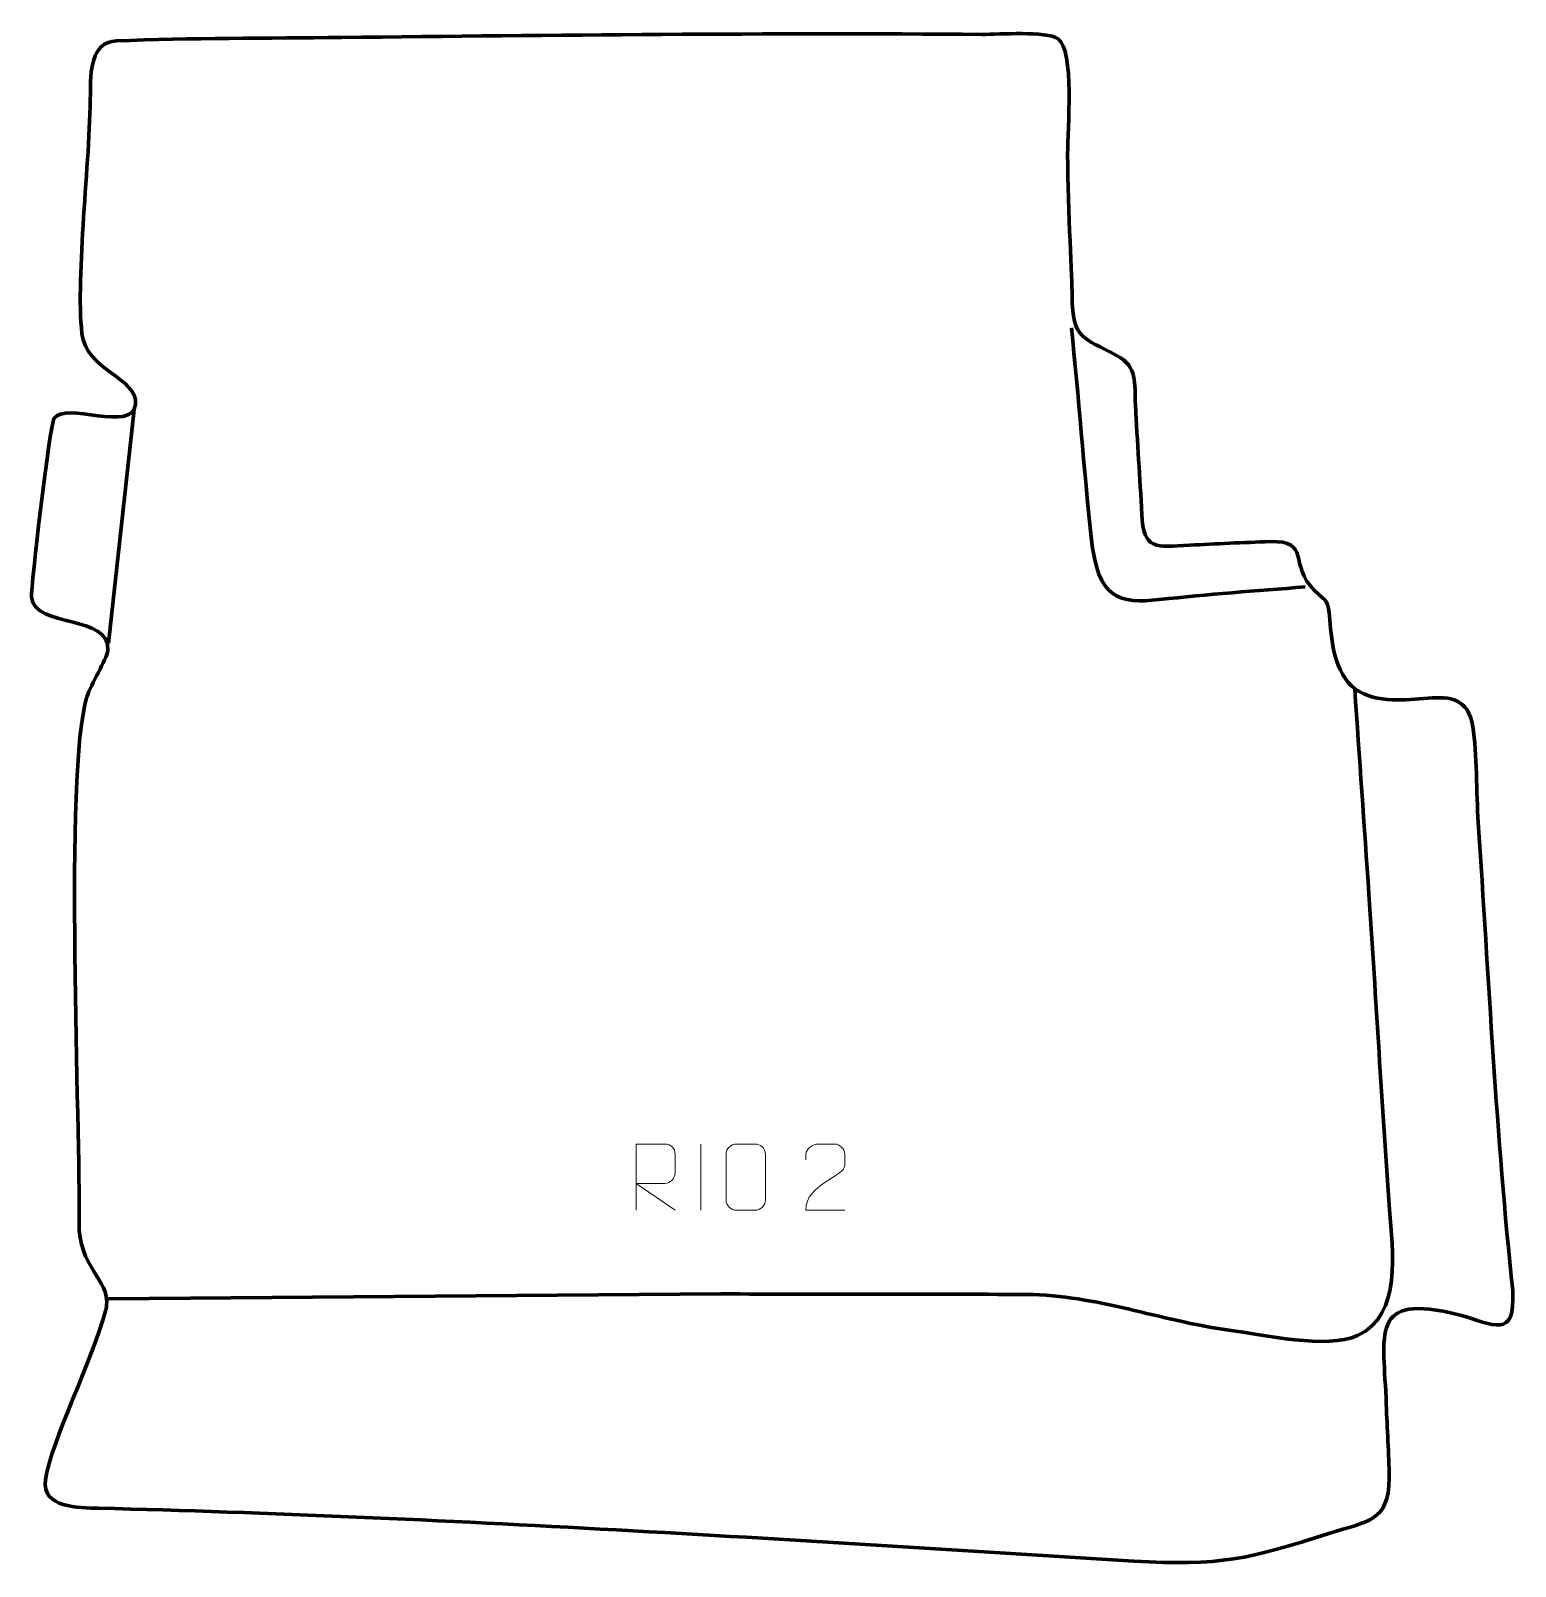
# Model space of a CAD drawing. Header units: millimetres. Extents: x -540 to 20, y -25 to 554.
import ezdxf

# ---------------------------------------------------------------- set-up
doc = ezdxf.new("R2010")
doc.units = ezdxf.units.MM
doc.header["$MEASUREMENT"] = 0
doc.layers.add('layer 2', color=7, linetype='Continuous')
doc.layers.add('layer 3', color=7, linetype='Continuous')

msp = doc.modelspace()

# ---------------------------------------------------------------- linework, layer by layer
at = {"layer": 'layer 2', "color": 142, "lineweight": 158}
for points, knots in [([(-147.4327, 442.1188), (-144.7633, 416.787), (-142.6534, 388.4896), (-139.9881, 363.1906), (-139.9881, 363.1906), (-137.469, 339.2788), (-129.2859, 337.9715), (-114.2931, 339.5609), (-114.2931, 339.5609), (-95.8853, 341.512), (-77.7181, 342.8999), (-59.2602, 344.3222)], [0, 0, 0, 0, 0.25, 0.25, 0.25, 0.25, 0.5, 0.5, 0.5, 0.5, 1, 1, 1, 1]), ([(-510.8636, 75.6407), (-510.8636, 75.6407), (-279.7169, 77.4928), (-279.7169, 77.4928), (-279.7169, 77.4928), (-241.2955, 77.4125), (-202.85, 77.4369), (-164.4348, 77.3201), (-164.4348, 77.3201), (-137.466, 77.0216), (-114.4838, 67.448), (-87.9732, 63.8511), (-87.9732, 63.8511), (-74.8807, 62.0748), (-51.0991, 56.5333), (-39.4214, 61.8279), (-39.4214, 61.8279), (-22.5225, 69.4896), (-26.283, 93.9562), (-27.3851, 109.2075), (-27.3851, 109.2075), (-30.247, 148.8095), (-32.4594, 188.665), (-35.1625, 228.3252), (-35.1625, 228.3252), (-36.924, 254.1695), (-38.7205, 280.0113), (-40.5086, 305.8538)], [0, 0, 0, 0, 0.125, 0.125, 0.125, 0.125, 0.25, 0.25, 0.25, 0.25, 0.375, 0.375, 0.375, 0.375, 0.5, 0.5, 0.5, 0.5, 0.625, 0.625, 0.625, 0.625, 0.75, 0.75, 0.75, 0.75, 1, 1, 1, 1])]:
    msp.add_open_spline(points, degree=3, knots=knots, dxfattribs=at)
msp.add_open_spline([(-501.1451, 411.314), (-501.1451, 411.314), (-510.8306, 323.1589), (-510.8306, 323.1589)], degree=3, dxfattribs=at)
at = {"layer": 'layer 2', "color": 250, "lineweight": 9}
for points, knots in [([(-311.6555, 109.1026), (-311.6555, 109.1026), (-311.6555, 134.0561), (-311.6555, 134.0561), (-311.6555, 134.0561), (-308.0607, 134.0561), (-304.4652, 134.0561), (-300.87, 134.0561), (-300.87, 134.0561), (-298.5447, 134.0184), (-296.9874, 132.5284), (-296.9915, 130.162), (-296.9915, 130.162), (-296.9919, 128.1265), (-296.9919, 125.0671), (-296.9915, 123.0311), (-296.9915, 123.0311), (-296.998, 121.1556), (-298.8103, 119.2138), (-300.8198, 119.1947), (-300.8198, 119.1947), (-300.8198, 119.1947), (-311.6555, 119.1947), (-311.6555, 119.1947), (-311.6555, 119.1947), (-311.6555, 119.1947), (-297.0008, 109.1026), (-297.0008, 109.1026)], [0, 0, 0, 0, 0.125, 0.125, 0.125, 0.125, 0.25, 0.25, 0.25, 0.25, 0.375, 0.375, 0.375, 0.375, 0.5, 0.5, 0.5, 0.5, 0.625, 0.625, 0.625, 0.625, 0.75, 0.75, 0.75, 0.75, 1, 1, 1, 1]), ([(-273.8431, 134.0558), (-271.5174, 134.0558), (-269.1913, 134.0558), (-266.8652, 134.0558), (-266.8652, 134.0558), (-264.9186, 134.0914), (-262.9272, 132.5998), (-262.9005, 130.1622), (-262.9005, 130.1622), (-262.9009, 124.4153), (-262.9009, 118.668), (-262.9005, 112.9203), (-262.9005, 112.9203), (-263.0403, 110.5969), (-264.7175, 109.1173), (-266.8652, 109.1065), (-266.8652, 109.1065), (-269.1971, 109.1069), (-271.529, 109.1069), (-273.8605, 109.1065), (-273.8605, 109.1065), (-275.7855, 109.0011), (-277.7576, 110.8856), (-277.7464, 112.9029), (-277.7464, 112.9029), (-277.7461, 118.673), (-277.7461, 124.4427), (-277.7464, 130.212), (-277.7464, 130.212), (-277.7422, 132.3501), (-275.9955, 134.0693), (-273.8431, 134.0558)], [0, 0, 0, 0, 0.11111111, 0.11111111, 0.11111111, 0.11111111, 0.22222222, 0.22222222, 0.22222222, 0.22222222, 0.33333333, 0.33333333, 0.33333333, 0.33333333, 0.44444444, 0.44444444, 0.44444444, 0.44444444, 0.55555556, 0.55555556, 0.55555556, 0.55555556, 0.66666667, 0.66666667, 0.66666667, 0.66666667, 0.77777778, 0.77777778, 0.77777778, 0.77777778, 1, 1, 1, 1]), ([(-232.9521, 109.0922), (-237.8665, 109.0925), (-242.7809, 109.0925), (-247.695, 109.0922), (-247.695, 109.0922), (-247.695, 119.0245), (-233.044, 121.6657), (-232.9521, 125.976), (-232.9521, 125.976), (-232.9524, 127.4001), (-232.9524, 128.8238), (-232.9521, 130.2471), (-232.9521, 130.2471), (-232.969, 132.3242), (-235.0918, 134.049), (-236.7628, 134.0663), (-236.7628, 134.0663), (-238.836, 134.0659), (-240.9089, 134.0659), (-242.9813, 134.0663), (-242.9813, 134.0663), (-244.8034, 134.0828), (-247.6281, 132.2907), (-247.695, 130.1971), (-247.695, 130.1971), (-247.695, 130.1971), (-247.695, 128.1423), (-247.695, 128.1423)], [0, 0, 0, 0, 0.125, 0.125, 0.125, 0.125, 0.25, 0.25, 0.25, 0.25, 0.375, 0.375, 0.375, 0.375, 0.5, 0.5, 0.5, 0.5, 0.625, 0.625, 0.625, 0.625, 0.75, 0.75, 0.75, 0.75, 1, 1, 1, 1])]:
    msp.add_open_spline(points, degree=3, knots=knots, dxfattribs=at)
msp.add_open_spline([(-287.3235, 134.0664), (-287.3235, 134.0664), (-287.3235, 109.0923), (-287.3235, 109.0923)], degree=3, dxfattribs=at)
at = {"layer": 'layer 3', "color": 242, "lineweight": 158}
msp.add_open_spline([(-518.9644, 302.8192), (-517.4544, 307.6037), (-511.6159, 316.8702), (-511.0755, 320.3613), (-511.0755, 320.3613), (-510.2797, 334.2755), (-538.367, 328.3851), (-539.9169, 340.5096), (-539.9169, 340.5096), (-540.189, 343.8292), (-532.9559, 405.3226), (-531.4029, 407.8582), (-531.4029, 407.8582), (-527.2567, 414.6275), (-501.7107, 402.212), (-500.6036, 413.2336), (-500.6036, 413.2336), (-499.6079, 423.1474), (-519.4132, 426.13), (-520.8849, 440.0052), (-520.8849, 440.0052), (-523.2295, 462.1097), (-517.8021, 505.0779), (-517.6817, 530.3963), (-517.6817, 530.3963), (-517.6433, 538.4814), (-517.5299, 550.0138), (-507.7647, 550.405), (-507.7647, 550.405), (-479.8069, 551.4808), (-450.7967, 551.3977), (-422.776, 551.6949), (-422.776, 551.6949), (-342.2149, 552.55), (-261.6673, 553.485), (-181.0999, 552.8579), (-181.0999, 552.8579), (-174.6463, 552.8076), (-157.0027, 554.245), (-152.4501, 551.1738), (-152.4501, 551.1738), (-146.2136, 546.9668), (-148.8267, 516.8613), (-148.8674, 507.8372), (-148.8674, 507.8372), (-148.7181, 485.0975), (-147.1404, 460.8234), (-147.1377, 454.1681), (-147.1377, 454.1681), (-147.1308, 437.5555), (-142.8333, 438.493), (-130.4024, 431.7192), (-130.4024, 431.7192), (-122.2788, 427.2925), (-123.6984, 421.4849), (-123.2822, 412.9157), (-123.2822, 412.9157), (-122.5957, 399.1496), (-121.496, 385.5634), (-120.8965, 371.766), (-120.8965, 371.766), (-120.3079, 358.2185), (-115.508, 359.2877), (-102.9007, 360.0489), (-102.9007, 360.0489), (-92.9342, 360.6303), (-82.4289, 361.0842), (-72.4481, 361.4125), (-72.4481, 361.4125), (-56.8317, 361.9261), (-65.7825, 352.8403), (-55.6649, 343.042), (-55.6649, 343.042), (-50.7008, 338.2345), (-50.5824, 339.7244), (-49.9095, 331.9895), (-49.9095, 331.9895), (-49.1531, 322.7611), (-48.1654, 312.2917), (-40.5086, 305.8538), (-40.5086, 305.8538), (-22.694, 294.2002), (0.6627, 313.0312), (4.0427, 291.591), (4.0427, 291.591), (5.6698, 281.2701), (5.3475, 266.5014), (6.1028, 255.4146), (6.1028, 255.4146), (10.0692, 197.1904), (12.9035, 136.5975), (19.1501, 78.7325), (19.1501, 78.7325), (20.0933, 60.0325), (12.1391, 66.0519), (-1.2517, 69.6182), (-1.2517, 69.6182), (-35.339, 78.2498), (-29.5002, 62.4821), (-28.5961, 35.8448), (-28.5961, 35.8448), (-28.2829, 26.7577), (-27.5732, 17.0596), (-27.4518, 8.0966), (-27.4518, 8.0966), (-27.6881, -8.738), (-35.835, -8.2335), (-49.9421, -12.7827), (-49.9421, -12.7827), (-80.5141, -22.6416), (-91.5778, -25.2859), (-123.878, -23.3031), (-123.878, -23.3031), (-252.4863, -15.4139), (-385.7303, -6.5035), (-514.4722, -3.3711), (-514.4722, -3.3711), (-521.8979, -3.1904), (-536.1837, -3.3666), (-534.6377, 7.3288), (-534.6377, 7.3288), (-532.5667, 21.6575), (-516.6672, 53.1633), (-511.9453, 71.0763), (-511.9453, 71.0763), (-511.7631, 71.7674), (-511.6515, 72.2735), (-511.5405, 72.9706), (-511.5405, 72.9706), (-510.5001, 83.235), (-522.2659, 87.4751), (-521.945, 104.6659), (-521.945, 104.6659), (-521.327, 137.7748), (-527.7505, 274.9801), (-518.9644, 302.8192)], degree=3, knots=[0, 0, 0, 0, 0.02857143, 0.02857143, 0.02857143, 0.02857143, 0.05714286, 0.05714286, 0.05714286, 0.05714286, 0.08571429, 0.08571429, 0.08571429, 0.08571429, 0.11428571, 0.11428571, 0.11428571, 0.11428571, 0.14285714, 0.14285714, 0.14285714, 0.14285714, 0.17142857, 0.17142857, 0.17142857, 0.17142857, 0.2, 0.2, 0.2, 0.2, 0.22857143, 0.22857143, 0.22857143, 0.22857143, 0.25714286, 0.25714286, 0.25714286, 0.25714286, 0.28571429, 0.28571429, 0.28571429, 0.28571429, 0.31428571, 0.31428571, 0.31428571, 0.31428571, 0.34285714, 0.34285714, 0.34285714, 0.34285714, 0.37142857, 0.37142857, 0.37142857, 0.37142857, 0.4, 0.4, 0.4, 0.4, 0.42857143, 0.42857143, 0.42857143, 0.42857143, 0.45714286, 0.45714286, 0.45714286, 0.45714286, 0.48571429, 0.48571429, 0.48571429, 0.48571429, 0.51428571, 0.51428571, 0.51428571, 0.51428571, 0.54285714, 0.54285714, 0.54285714, 0.54285714, 0.57142857, 0.57142857, 0.57142857, 0.57142857, 0.6, 0.6, 0.6, 0.6, 0.62857143, 0.62857143, 0.62857143, 0.62857143, 0.65714286, 0.65714286, 0.65714286, 0.65714286, 0.68571429, 0.68571429, 0.68571429, 0.68571429, 0.71428571, 0.71428571, 0.71428571, 0.71428571, 0.74285714, 0.74285714, 0.74285714, 0.74285714, 0.77142857, 0.77142857, 0.77142857, 0.77142857, 0.8, 0.8, 0.8, 0.8, 0.82857143, 0.82857143, 0.82857143, 0.82857143, 0.85714286, 0.85714286, 0.85714286, 0.85714286, 0.88571429, 0.88571429, 0.88571429, 0.88571429, 0.91428571, 0.91428571, 0.91428571, 0.91428571, 0.94285714, 0.94285714, 0.94285714, 0.94285714, 1, 1, 1, 1], dxfattribs=at)

doc.saveas('drawing.dxf')
